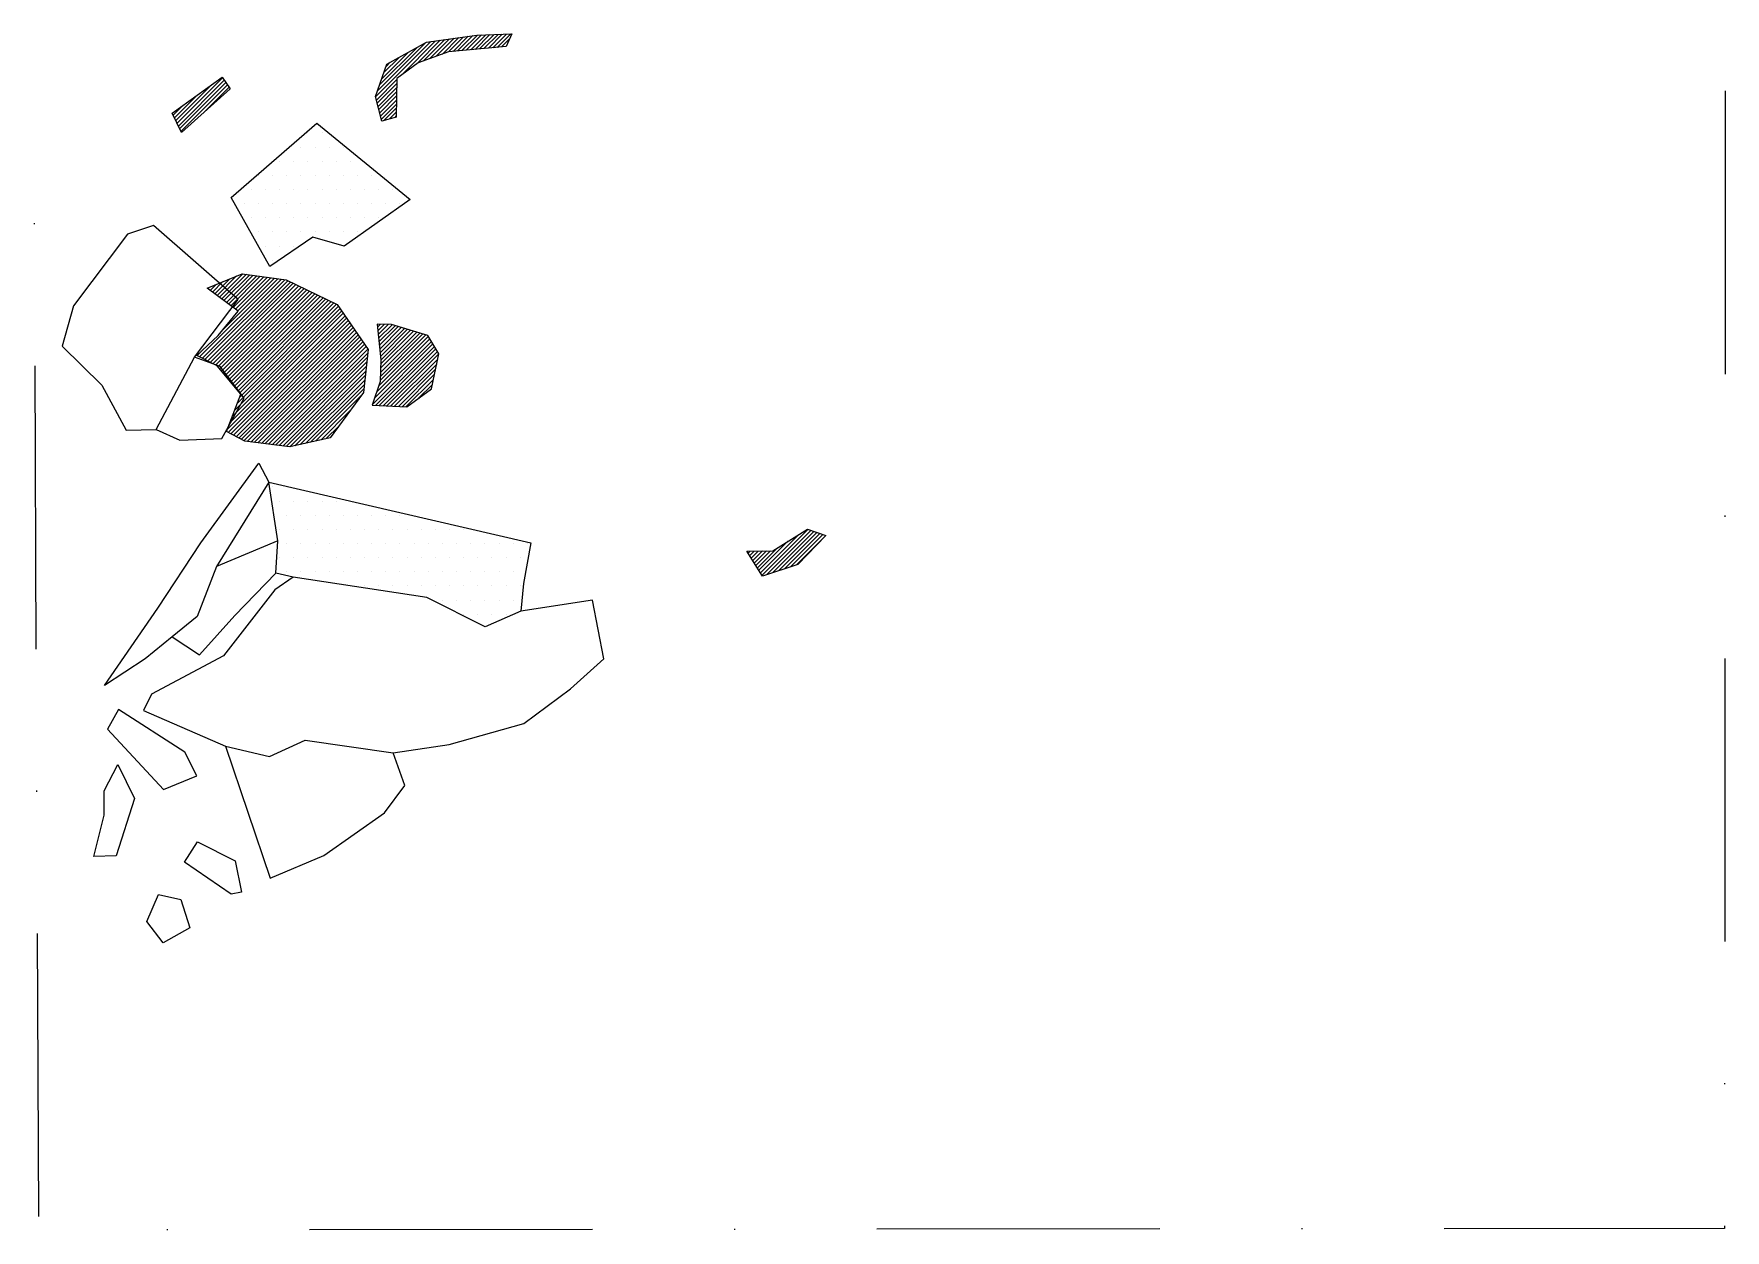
# Model space of a CAD drawing. Header units: metres. Extents: x 200 to 350, y -2101 to -1995.
import ezdxf

# ---------------------------------------------------------------- set-up
doc = ezdxf.new("R2010")
doc.units = ezdxf.units.M
doc.header["$LTSCALE"] = 25
doc.header["$MEASUREMENT"] = 0
doc.linetypes.add('STRICHPUNKTX2', pattern=[2, 1, -0.5, 0, -0.5])
doc.layers.get('0').update_dxf_attribs({"linetype": 'CONTINUOUS'})
for name, color, linetype in [('GRABUNGSGRENZE', 3, 'STRICHPUNKTX2'), ('KNOCHEN', 2, 'CONTINUOUS'), ('KNOCHENSCHRAFF', 2, 'CONTINUOUS'), ('STEINE', 4, 'CONTINUOUS'), ('STEINESCHRAFF', 4, 'CONTINUOUS')]:
    doc.layers.add(name, color=color, linetype=linetype)

# ---------------------------------------------------------------- blocks, each defined once
blk = doc.blocks.new('*X1')
at = {"color": 0}
for p, q in [((232.63, -1998.64), (235.65, -1995.62)), ((233.96, -1997.67), (236.06, -1995.57)), ((234.59, -1997.39), (236.47, -1995.51)), ((235.15, -1997.19), (236.89, -1995.45)), ((235.7, -1996.99), (237.3, -1995.39)), ((236.25, -1996.79), (237.71, -1995.34)), ((236.8, -1996.6), (238.12, -1995.28)), ((237.19, -1996.56), (238.53, -1995.22)), ((237.58, -1996.52), (238.94, -1995.16)), ((237.97, -1996.49), (239.34, -1995.11)), ((238.36, -1996.45), (239.71, -1995.1)), ((238.75, -1996.42), (240.08, -1995.09)), ((239.14, -1996.38), (240.44, -1995.07)), ((239.53, -1996.34), (240.81, -1995.06)), ((239.92, -1996.31), (241.18, -1995.05)), ((240.31, -1996.27), (241.54, -1995.04)), ((240.7, -1996.24), (241.91, -1995.02)), ((241.09, -1996.2), (242.28, -1995.01)), ((241.48, -1996.16), (242.17, -1995.46)), ((230.35, -2000.57), (235.24, -1995.68)), ((230.5, -2000.07), (234.8, -1995.76)), ((230.7, -1999.52), (234.01, -1996.2)), ((230.89, -1998.97), (233.22, -1996.64)), ((231.08, -1998.42), (232.43, -1997.08)), ((241.87, -1996.13), (241.88, -1996.11)), ((231.28, -1997.88), (231.63, -1997.52)), ((212.7, -2002.67), (215.86, -1999.51)), ((212.81, -2002.91), (216.84, -1998.88)), ((212.93, -2003.15), (216.98, -1999.09)), ((213.04, -2003.39), (217.13, -1999.3)), ((213.15, -2003.63), (217.27, -1999.51)), ((215.25, -2001.89), (217.42, -1999.71)), ((230.42, -2000.85), (232.21, -1999.06)), ((230.49, -2001.13), (232.21, -1999.42)), ((230.57, -2001.42), (232.21, -1999.78)), ((212.47, -2002.19), (213.36, -2001.29)), ((212.59, -2002.43), (214.61, -2000.4)), ((230.64, -2001.7), (232.2, -2000.13)), ((230.71, -2001.98), (232.2, -2000.49)), ((230.78, -2002.26), (232.19, -2000.85)), ((230.86, -2002.54), (232.19, -2001.21)), ((231.09, -2002.66), (232.18, -2001.57)), ((231.58, -2002.52), (232.18, -2001.92)), ((232.07, -2002.39), (232.17, -2002.28)), ((216.35, -2018.11), (218.08, -2016.38)), ((216.56, -2018.26), (218.63, -2016.18)), ((216.76, -2018.41), (218.94, -2016.23)), ((216.96, -2018.56), (219.25, -2016.27)), ((217.17, -2018.71), (219.55, -2016.32)), ((217.37, -2018.86), (219.86, -2016.36)), ((217.57, -2019.01), (220.17, -2016.4)), ((217.78, -2019.16), (220.48, -2016.45)), ((217.98, -2019.31), (220.79, -2016.49)), ((218.18, -2019.46), (221.1, -2016.54)), ((214.81, -2023.53), (221.72, -2016.63)), ((215.05, -2023.65), (222.03, -2016.67)), ((215.28, -2023.77), (222.34, -2016.71)), ((215.51, -2023.89), (222.6, -2016.8)), ((215.54, -2017.51), (215.67, -2017.38)), ((215.74, -2017.66), (216.27, -2017.13)), ((215.75, -2024.01), (222.84, -2016.92)), ((215.95, -2017.81), (216.87, -2016.88)), ((215.98, -2024.13), (223.08, -2017.03)), ((216.15, -2017.96), (217.47, -2016.63)), ((216.22, -2024.25), (223.32, -2017.15)), ((216.42, -2024.4), (223.56, -2017.26)), ((216.58, -2024.59), (223.8, -2017.38)), ((216.74, -2024.79), (224.04, -2017.49)), ((216.85, -2021.15), (221.41, -2016.58)), ((216.9, -2024.98), (224.27, -2017.61)), ((217.07, -2025.17), (224.51, -2017.72)), ((217.23, -2025.36), (224.75, -2017.84)), ((217.39, -2025.55), (224.99, -2017.95)), ((217.47, -2029.36), (227.36, -2019.47)), ((217.55, -2025.75), (225.23, -2018.07)), ((217.69, -2028.79), (227.22, -2019.26)), ((217.71, -2025.94), (225.47, -2018.18)), ((217.87, -2026.13), (225.71, -2018.3)), ((217.91, -2028.22), (227.07, -2019.05)), ((218.03, -2026.32), (225.95, -2018.41)), ((218.13, -2027.64), (226.9, -2018.87)), ((218.2, -2026.51), (226.19, -2018.53)), ((218.35, -2027.07), (226.66, -2018.75)), ((218.36, -2026.71), (226.42, -2018.64)), ((217.25, -2029.93), (227.5, -2019.68)), ((217.34, -2030.2), (227.65, -2019.89)), ((217.57, -2030.32), (227.79, -2020.1)), ((217.8, -2030.45), (227.93, -2020.31)), ((218.03, -2030.57), (228.08, -2020.52)), ((218.26, -2030.69), (228.22, -2020.73)), ((218.49, -2030.81), (228.37, -2020.94)), ((230.52, -2020.91), (230.79, -2020.64)), ((230.55, -2021.23), (231.13, -2020.65)), ((230.58, -2021.55), (231.47, -2020.66)), ((230.61, -2021.88), (231.8, -2020.69)), ((230.64, -2022.2), (232.08, -2020.77)), ((230.68, -2022.52), (232.35, -2020.85)), ((230.71, -2022.84), (232.62, -2020.93)), ((230.74, -2023.16), (232.89, -2021.01)), ((218.72, -2030.94), (228.51, -2021.15)), ((219.01, -2031.01), (228.65, -2021.36)), ((219.32, -2031.05), (228.8, -2021.57)), ((219.64, -2031.09), (228.94, -2021.78)), ((219.95, -2031.12), (229.08, -2021.99)), ((220.26, -2031.16), (229.23, -2022.2)), ((220.58, -2031.2), (229.37, -2022.41)), ((230.08, -2027.72), (235.41, -2022.38)), ((230.26, -2027.18), (235.28, -2022.16)), ((230.44, -2026.65), (235.15, -2021.94)), ((230.62, -2026.11), (235.02, -2021.71)), ((230.76, -2025.62), (234.8, -2021.58)), ((230.77, -2023.48), (233.16, -2021.09)), ((230.77, -2024.9), (234.25, -2021.42)), ((230.77, -2025.26), (234.52, -2021.5)), ((230.78, -2024.53), (233.98, -2021.34)), ((230.79, -2024.17), (233.71, -2021.26)), ((230.8, -2023.81), (233.44, -2021.17)), ((214.58, -2023.41), (214.79, -2023.2)), ((220.89, -2031.24), (229.51, -2022.62)), ((221.21, -2031.28), (229.66, -2022.83)), ((221.52, -2031.32), (229.65, -2023.2)), ((221.83, -2031.36), (229.6, -2023.59)), ((222.15, -2031.4), (229.56, -2023.99)), ((230.33, -2027.81), (235.55, -2022.6)), ((230.67, -2027.83), (235.68, -2022.82)), ((231.01, -2027.85), (235.81, -2023.04)), ((231.34, -2027.86), (235.94, -2023.27)), ((231.68, -2027.88), (235.84, -2023.72)), ((222.46, -2031.44), (229.52, -2024.38)), ((222.78, -2031.48), (229.48, -2024.78)), ((223.23, -2031.38), (229.44, -2025.17)), ((232.02, -2027.89), (235.75, -2024.17)), ((232.36, -2027.91), (235.65, -2024.61)), ((232.69, -2027.93), (235.56, -2025.06)), ((223.69, -2031.27), (229.4, -2025.57)), ((224.15, -2031.16), (229.36, -2025.96)), ((224.61, -2031.06), (229.32, -2026.35)), ((225.07, -2030.95), (229.11, -2026.91)), ((233.03, -2027.94), (235.46, -2025.51)), ((234.12, -2027.2), (235.37, -2025.96)), ((225.53, -2030.84), (228.11, -2028.27)), ((225.99, -2030.74), (227.1, -2029.63)), ((264.48, -2042.81), (268.53, -2038.76)), ((264.88, -2042.76), (268.79, -2038.85)), ((265.41, -2042.59), (269.06, -2038.94)), ((264.07, -2042.16), (265.84, -2040.38)), ((264.21, -2042.37), (266.77, -2039.81)), ((264.35, -2042.59), (267.7, -2039.23)), ((265.94, -2042.41), (269.32, -2039.03)), ((266.47, -2042.24), (269.58, -2039.12)), ((267, -2042.06), (269.85, -2039.21)), ((267.52, -2041.89), (270.11, -2039.3)), ((263.25, -2040.86), (263.42, -2040.69)), ((263.39, -2041.07), (263.78, -2040.68)), ((263.53, -2041.29), (264.15, -2040.67)), ((263.66, -2041.51), (264.51, -2040.66)), ((263.8, -2041.72), (264.87, -2040.65)), ((263.94, -2041.94), (265.23, -2040.64))]:
    blk.add_line(p, q, dxfattribs=at)
blk = doc.blocks.new('*X2')
at = {"color": 0}
for p, q in [((224.375, -2003.75), (224.375, -2003.75)), ((225.625, -2003.75), (225.625, -2003.75)), ((223.75, -2005), (223.75, -2005)), ((225, -2005), (225, -2005)), ((226.25, -2005), (226.25, -2005)), ((227.5, -2005), (227.5, -2005)), ((220, -2007.5), (220, -2007.5)), ((221.25, -2007.5), (221.25, -2007.5)), ((221.875, -2006.25), (221.875, -2006.25)), ((222.5, -2007.5), (222.5, -2007.5)), ((223.125, -2006.25), (223.125, -2006.25)), ((223.75, -2007.5), (223.75, -2007.5)), ((224.375, -2006.25), (224.375, -2006.25)), ((225, -2007.5), (225, -2007.5)), ((225.625, -2006.25), (225.625, -2006.25)), ((226.25, -2007.5), (226.25, -2007.5)), ((226.875, -2006.25), (226.875, -2006.25)), ((227.5, -2007.5), (227.5, -2007.5)), ((228.125, -2006.25), (228.125, -2006.25)), ((228.75, -2007.5), (228.75, -2007.5)), ((230, -2007.5), (230, -2007.5)), ((219.375, -2008.75), (219.375, -2008.75)), ((220.625, -2008.75), (220.625, -2008.75)), ((221.875, -2008.75), (221.875, -2008.75)), ((223.125, -2008.75), (223.125, -2008.75)), ((224.375, -2008.75), (224.375, -2008.75)), ((225.625, -2008.75), (225.625, -2008.75)), ((226.875, -2008.75), (226.875, -2008.75)), ((228.125, -2008.75), (228.125, -2008.75)), ((229.375, -2008.75), (229.375, -2008.75)), ((230.625, -2008.75), (230.625, -2008.75)), ((231.875, -2008.75), (231.875, -2008.75)), ((218.75, -2010), (218.75, -2010)), ((220, -2010), (220, -2010)), ((221.25, -2010), (221.25, -2010)), ((222.5, -2010), (222.5, -2010)), ((223.75, -2010), (223.75, -2010)), ((225, -2010), (225, -2010)), ((226.25, -2010), (226.25, -2010)), ((227.5, -2010), (227.5, -2010)), ((228.75, -2010), (228.75, -2010)), ((230, -2010), (230, -2010)), ((231.25, -2010), (231.25, -2010)), ((232.5, -2010), (232.5, -2010)), ((219.375, -2011.25), (219.375, -2011.25)), ((220.625, -2011.25), (220.625, -2011.25)), ((221.875, -2011.25), (221.875, -2011.25)), ((223.125, -2011.25), (223.125, -2011.25)), ((224.375, -2011.25), (224.375, -2011.25)), ((225.625, -2011.25), (225.625, -2011.25)), ((226.875, -2011.25), (226.875, -2011.25)), ((228.125, -2011.25), (228.125, -2011.25)), ((229.375, -2011.25), (229.375, -2011.25)), ((230.625, -2011.25), (230.625, -2011.25)), ((220, -2012.5), (220, -2012.5)), ((221.25, -2012.5), (221.25, -2012.5)), ((222.5, -2012.5), (222.5, -2012.5)), ((223.75, -2012.5), (223.75, -2012.5)), ((225, -2012.5), (225, -2012.5)), ((226.25, -2012.5), (226.25, -2012.5)), ((227.5, -2012.5), (227.5, -2012.5)), ((228.75, -2012.5), (228.75, -2012.5)), ((220.625, -2013.75), (220.625, -2013.75)), ((221.25, -2015), (221.25, -2015)), ((221.875, -2013.75), (221.875, -2013.75)), ((223.125, -2013.75), (223.125, -2013.75)), ((221.25, -2035), (221.25, -2035)), ((222.5, -2035), (222.5, -2035)), ((221.875, -2036.25), (221.875, -2036.25)), ((223.125, -2036.25), (223.125, -2036.25)), ((224.375, -2036.25), (224.375, -2036.25)), ((225.625, -2036.25), (225.625, -2036.25)), ((226.875, -2036.25), (226.875, -2036.25)), ((221.875, -2038.75), (221.875, -2038.75)), ((222.5, -2037.5), (222.5, -2037.5)), ((223.125, -2038.75), (223.125, -2038.75)), ((223.75, -2037.5), (223.75, -2037.5)), ((224.375, -2038.75), (224.375, -2038.75)), ((225, -2037.5), (225, -2037.5)), ((225.625, -2038.75), (225.625, -2038.75)), ((226.25, -2037.5), (226.25, -2037.5)), ((226.875, -2038.75), (226.875, -2038.75)), ((227.5, -2037.5), (227.5, -2037.5)), ((228.125, -2038.75), (228.125, -2038.75)), ((228.75, -2037.5), (228.75, -2037.5)), ((229.375, -2038.75), (229.375, -2038.75)), ((230, -2037.5), (230, -2037.5)), ((230.625, -2038.75), (230.625, -2038.75)), ((231.25, -2037.5), (231.25, -2037.5)), ((231.875, -2038.75), (231.875, -2038.75)), ((232.5, -2037.5), (232.5, -2037.5)), ((233.125, -2038.75), (233.125, -2038.75)), ((234.375, -2038.75), (234.375, -2038.75)), ((235.625, -2038.75), (235.625, -2038.75)), ((236.875, -2038.75), (236.875, -2038.75)), ((238.125, -2038.75), (238.125, -2038.75)), ((222.5, -2040), (222.5, -2040)), ((223.75, -2040), (223.75, -2040)), ((225, -2040), (225, -2040)), ((226.25, -2040), (226.25, -2040)), ((227.5, -2040), (227.5, -2040)), ((228.75, -2040), (228.75, -2040)), ((230, -2040), (230, -2040)), ((231.25, -2040), (231.25, -2040)), ((232.5, -2040), (232.5, -2040)), ((233.75, -2040), (233.75, -2040)), ((235, -2040), (235, -2040)), ((236.25, -2040), (236.25, -2040)), ((237.5, -2040), (237.5, -2040)), ((238.75, -2040), (238.75, -2040)), ((240, -2040), (240, -2040)), ((241.25, -2040), (241.25, -2040)), ((242.5, -2040), (242.5, -2040)), ((243.75, -2040), (243.75, -2040)), ((221.875, -2041.25), (221.875, -2041.25)), ((223.125, -2041.25), (223.125, -2041.25)), ((224.375, -2041.25), (224.375, -2041.25)), ((225.625, -2041.25), (225.625, -2041.25)), ((226.875, -2041.25), (226.875, -2041.25)), ((228.125, -2041.25), (228.125, -2041.25)), ((229.375, -2041.25), (229.375, -2041.25)), ((230.625, -2041.25), (230.625, -2041.25)), ((231.875, -2041.25), (231.875, -2041.25)), ((233.125, -2041.25), (233.125, -2041.25)), ((234.375, -2041.25), (234.375, -2041.25)), ((235.625, -2041.25), (235.625, -2041.25)), ((236.875, -2041.25), (236.875, -2041.25)), ((238.125, -2041.25), (238.125, -2041.25)), ((239.375, -2041.25), (239.375, -2041.25)), ((240.625, -2041.25), (240.625, -2041.25)), ((241.875, -2041.25), (241.875, -2041.25)), ((243.125, -2041.25), (243.125, -2041.25)), ((222.5, -2042.5), (222.5, -2042.5)), ((223.75, -2042.5), (223.75, -2042.5)), ((225, -2042.5), (225, -2042.5)), ((226.25, -2042.5), (226.25, -2042.5)), ((227.5, -2042.5), (227.5, -2042.5)), ((228.75, -2042.5), (228.75, -2042.5)), ((230, -2042.5), (230, -2042.5)), ((231.25, -2042.5), (231.25, -2042.5)), ((232.5, -2042.5), (232.5, -2042.5)), ((233.75, -2042.5), (233.75, -2042.5)), ((235, -2042.5), (235, -2042.5)), ((236.25, -2042.5), (236.25, -2042.5)), ((237.5, -2042.5), (237.5, -2042.5)), ((238.75, -2042.5), (238.75, -2042.5)), ((240, -2042.5), (240, -2042.5)), ((241.25, -2042.5), (241.25, -2042.5)), ((242.5, -2042.5), (242.5, -2042.5)), ((228.125, -2043.75), (228.125, -2043.75)), ((229.375, -2043.75), (229.375, -2043.75)), ((230.625, -2043.75), (230.625, -2043.75)), ((231.875, -2043.75), (231.875, -2043.75)), ((233.125, -2043.75), (233.125, -2043.75)), ((234.375, -2043.75), (234.375, -2043.75)), ((235.625, -2043.75), (235.625, -2043.75)), ((236.875, -2043.75), (236.875, -2043.75)), ((238.125, -2043.75), (238.125, -2043.75)), ((239.375, -2043.75), (239.375, -2043.75)), ((240.625, -2043.75), (240.625, -2043.75)), ((241.875, -2043.75), (241.875, -2043.75)), ((243.125, -2043.75), (243.125, -2043.75)), ((236.25, -2045), (236.25, -2045)), ((237.5, -2045), (237.5, -2045)), ((238.125, -2046.25), (238.125, -2046.25)), ((238.75, -2045), (238.75, -2045)), ((239.375, -2046.25), (239.375, -2046.25)), ((240, -2045), (240, -2045)), ((240.625, -2046.25), (240.625, -2046.25)), ((241.25, -2045), (241.25, -2045)), ((241.875, -2046.25), (241.875, -2046.25)), ((242.5, -2045), (242.5, -2045))]:
    blk.add_line(p, q, dxfattribs=at)

msp = doc.modelspace()

# ---------------------------------------------------------------- linework, layer by layer
at = {"layer": 'GRABUNGSGRENZE', "flags": 128}
msp.add_lwpolyline([(349.54, -2000.04), (349.48, -2100.47), (200.61, -2100.62), (200.17, -1999.69)], dxfattribs=at)
at = {"layer": 'KNOCHEN'}
for points in [[(230.9, -2002.72), (230.34, -2000.53), (231.35, -1997.68), (234.85, -1995.74), (239.28, -1995.11), (242.38, -1995.01), (241.88, -1996.13), (236.79, -1996.6), (234.1, -1997.57), (232.22, -1998.95), (232.17, -2002.36), (230.9, -2002.72)], [(212.38, -2002), (216.8, -1998.83), (217.52, -1999.85), (213.2, -2003.73), (212.38, -2002)], [(215.47, -2017.46), (218.57, -2016.18), (222.44, -2016.73), (226.97, -2018.9), (229.68, -2022.87), (229.28, -2026.68), (226.34, -2030.66), (222.78, -2031.48), (218.81, -2030.98), (217.18, -2030.12), (218.45, -2026.81), (216.35, -2024.32), (214.57, -2023.41), (216.45, -2021.63), (218.22, -2019.48), (215.47, -2017.46)], [(230.05, -2027.8), (233.1, -2027.95), (235.28, -2026.36), (235.94, -2023.26), (234.97, -2021.63), (231.76, -2020.67), (230.49, -2020.63), (230.8, -2023.78), (230.76, -2025.71), (230.05, -2027.8)], [(263.15, -2040.69), (265.44, -2040.64), (268.49, -2038.75), (270.12, -2039.3), (267.63, -2041.85), (264.53, -2042.88), (263.15, -2040.69)]]:
    msp.add_lwpolyline(points, dxfattribs=at)
at = {"layer": 'STEINE'}
for points in [[(221.01, -2015.56), (217.59, -2009.46), (225.15, -2002.88), (233.41, -2009.63), (227.57, -2013.76), (224.82, -2012.96), (221.01, -2015.56)], [(202.66, -2022.58), (206.18, -2026.03), (208.33, -2029.99), (210.97, -2029.93), (214.37, -2023.56), (218.22, -2018.47), (210.73, -2011.92), (208.44, -2012.69), (203.67, -2019.01), (202.66, -2022.58)], [(210.97, -2029.93), (213.06, -2030.89), (216.78, -2030.73), (218.75, -2027.17), (216.61, -2024.37), (214.37, -2023.56)], [(206.4, -2052.53), (211.11, -2045.7), (214.92, -2039.95), (220.04, -2032.91), (220.91, -2034.59), (216.29, -2042.03), (214.58, -2046.46), (212.39, -2048.24), (210.01, -2050.18), (206.4, -2052.53)], [(221.73, -2039.78), (220.91, -2034.59)], [(220.91, -2034.59), (244.07, -2039.93), (243.42, -2043.54), (243.17, -2045.98)], [(212.39, -2048.24), (214.79, -2049.82), (217.93, -2046.35), (221.54, -2042.63), (221.73, -2039.78), (216.29, -2042.03)], [(209.86, -2054.76), (217.1, -2057.9), (220.97, -2058.81), (224.12, -2057.37), (231.9, -2058.47), (236.84, -2057.75), (243.45, -2055.9), (247.56, -2052.84), (250.5, -2050.19), (249.52, -2045), (243.17, -2045.98), (240.02, -2047.36), (234.87, -2044.78), (223.06, -2042.98), (221.44, -2044.1), (216.92, -2049.91), (210.57, -2053.29), (209.86, -2054.76)], [(223.06, -2042.98), (221.54, -2042.63)], [(213.49, -2058.42), (207.63, -2054.67), (206.66, -2056.4), (211.61, -2061.73), (214.56, -2060.5), (213.49, -2058.42)], [(217.1, -2057.9), (221.04, -2069.54), (225.77, -2067.54), (231.15, -2063.77), (232.93, -2061.37), (231.9, -2058.47)], [(205.47, -2067.64), (206.38, -2063.98), (206.37, -2061.84), (207.59, -2059.5), (209.07, -2062.5), (207.45, -2067.59), (205.47, -2067.64)], [(213.46, -2068.13), (214.62, -2066.35), (217.94, -2068.02), (218.5, -2070.77), (217.59, -2070.97), (213.46, -2068.13)], [(210.16, -2073.38), (211.18, -2070.99), (213.16, -2071.44), (213.93, -2073.93), (211.59, -2075.26), (210.16, -2073.38)]]:
    msp.add_lwpolyline(points, dxfattribs=at)

# ---------------------------------------------------------------- block references
at = {"layer": 'KNOCHENSCHRAFF'}
msp.add_blockref('*X1', (0, 0), dxfattribs=at)
at = {"layer": 'STEINESCHRAFF'}
msp.add_blockref('*X2', (0, 0), dxfattribs=at)

doc.saveas('drawing.dxf')
